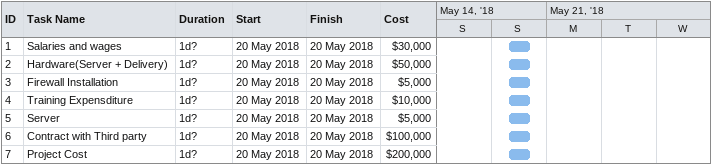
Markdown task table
| ID | Task | Duration | Start | Finish | Cost ($) |
|---|---|---|---|---|---|
| 1 | Salaries and wages | 1d? | 2018-05-20 | 2018-05-20 | 30000 |
| 2 | Hardware(Server + Delivery) | 1d? | 2018-05-20 | 2018-05-20 | 50000 |
| 3 | Firewall Installation | 1d? | 2018-05-20 | 2018-05-20 | 5000 |
| 4 | Training Expensditure | 1d? | 2018-05-20 | 2018-05-20 | 10000 |
| 5 | Server | 1d? | 2018-05-20 | 2018-05-20 | 5000 |
| 6 | Contract with Third party | 1d? | 2018-05-20 | 2018-05-20 | 100000 |
| 7 | Project Cost | 1d? | 2018-05-20 | 2018-05-20 | 200000 |
